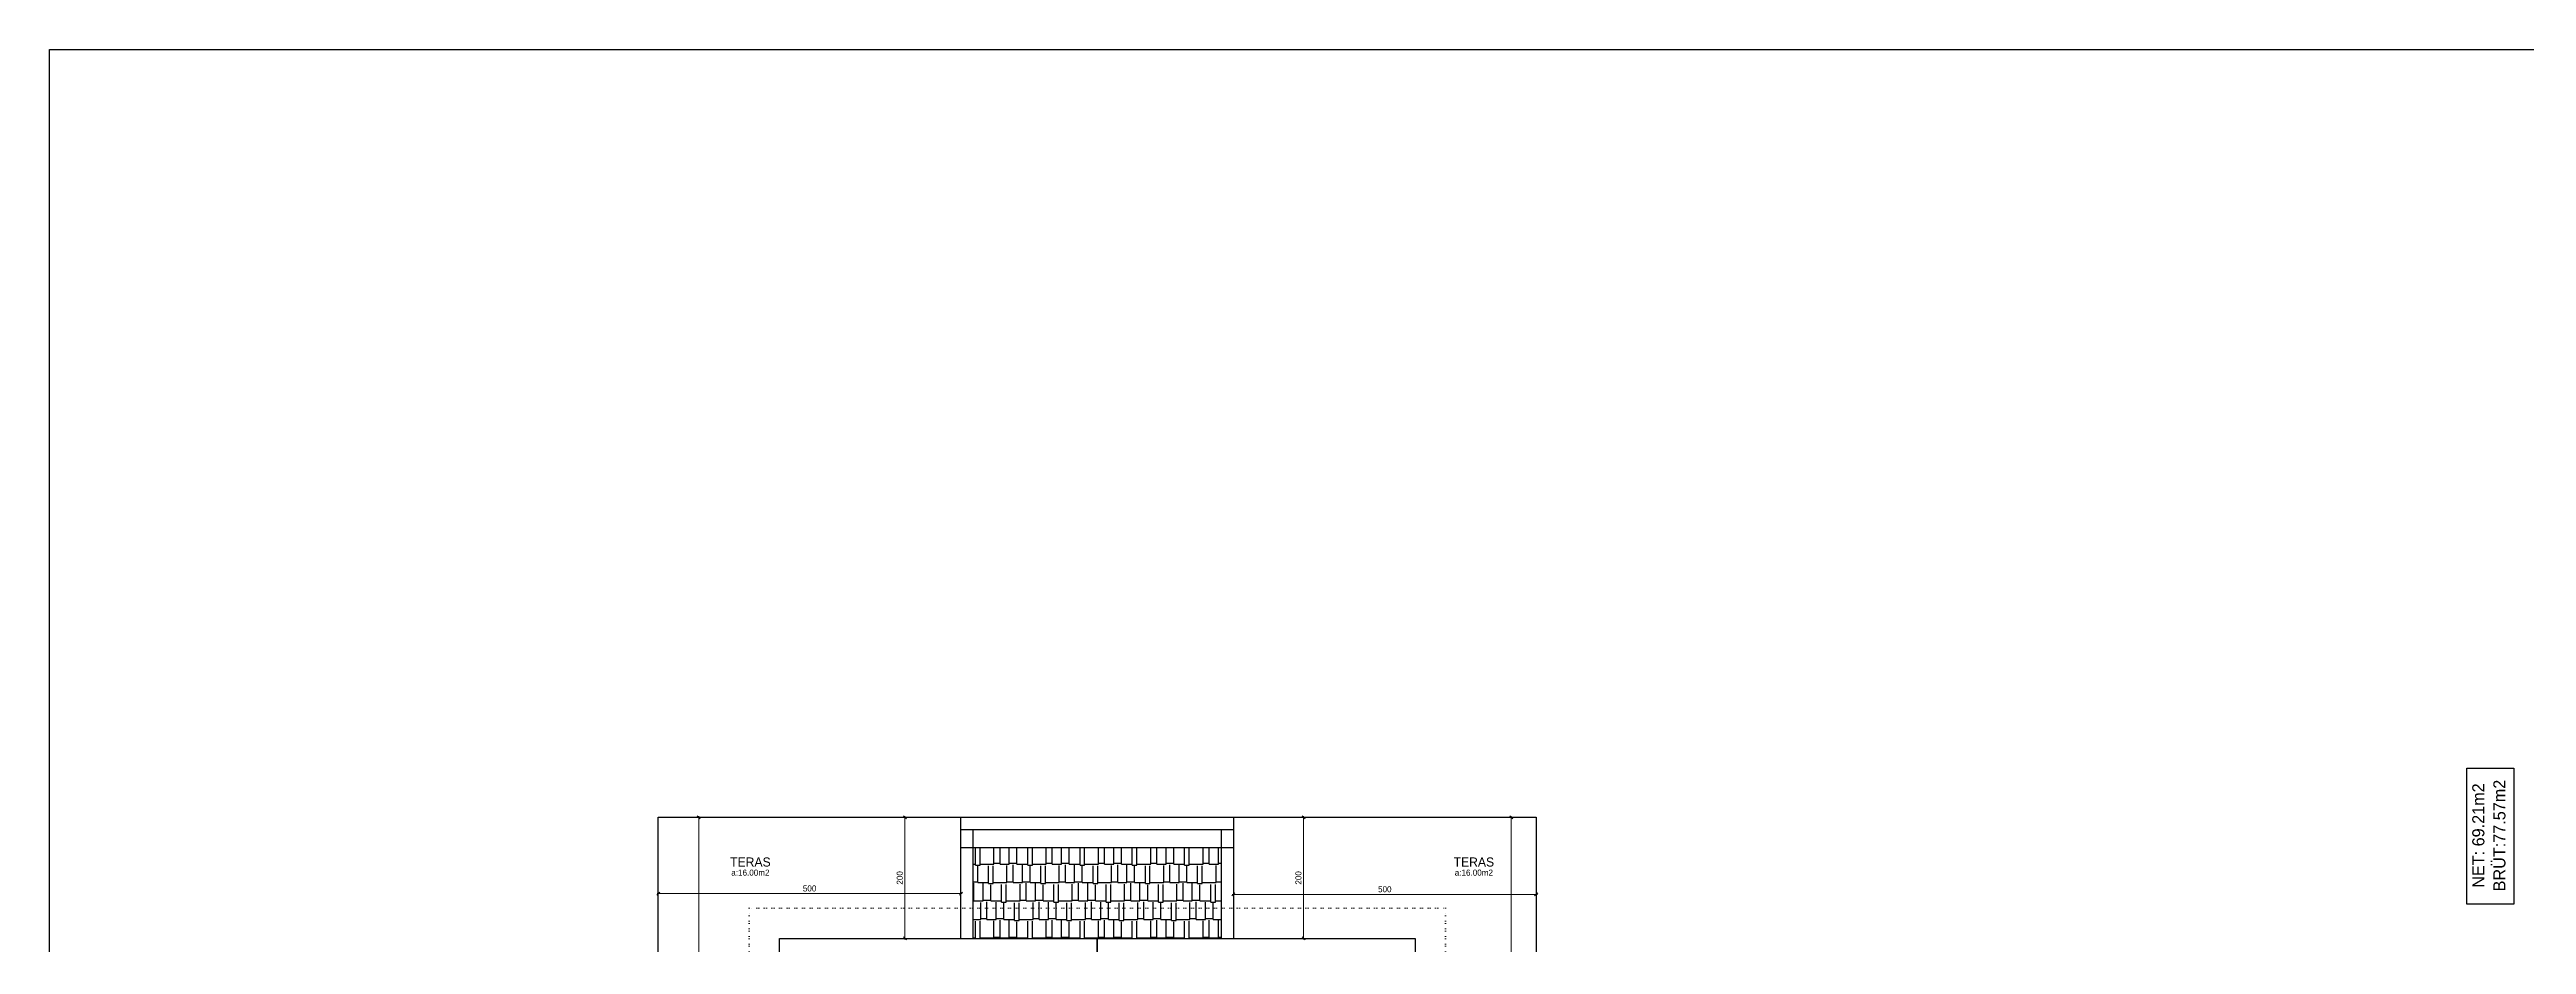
# Model space of a CAD drawing. Header units: centimetres. Extents: x 562865 to 1310255, y -148070 to 32737.
# Drawn here: x 587664 to 591755, y 6329 to 7807 of the extents above; entities that cross this region are included whole.
import ezdxf
from ezdxf.enums import TextEntityAlignment as Align

# ---------------------------------------------------------------- set-up
doc = ezdxf.new("R2010")
doc.units = ezdxf.units.CM
doc.header["$LTSCALE"] = 2.5
doc.linetypes.add('DOT', pattern=[0.25, 0, -0.25])
doc.layers.get('0').update_dxf_attribs({"color": 86})
for name, color, linetype, lineweight in [('ADAKENARI', 18, 'Continuous', 5), ('DUVAR', 4, 'Continuous', 30), ('GÖRÜNÜŞLER', 96, 'Continuous', 25), ('iç ölçü', 106, 'Continuous', 18), ('kolon', 1, 'Continuous', 53)]:
    doc.layers.add(name, color=color, linetype=linetype, lineweight=lineweight)
doc.layers.add('alan', color=7, linetype='Continuous')
doc.layers.add('mahal', color=7, linetype='Continuous')
doc.styles.add('PINAR', font='comic.ttf')
doc.dimstyles.new('TEMİZ ÖLÇÜ', dxfattribs={"dimtxt": 10, "dimasz": 5, "dimexe": 1.8, "dimexo": 0.625, "dimgap": 3, "dimtad": 1, "dimdec": 0, "dimrnd": 0.5, "dimzin": 1, "dimdsep": 46, "dimtxsty": 'PINAR', "dimblk": 'OBLIQUE', "dimcen": 0.9, "dimdle": 2, "dimclrd": 256, "dimclre": 256, "dimclrt": 7, "dimadec": 0, "dimazin": 0, "dimtfac": 1, "dimtdec": 0, "dimtofl": 0, "dimtmove": 2, "dimatfit": 2, "dimfxl": 10, "dimfxlon": 1, "dimlwd": -1, "dimlwe": -1, "dimarcsym": 0})

# ---------------------------------------------------------------- blocks, each defined once
blk = doc.blocks.new('_Oblique')
at = {"color": 0, "linetype": 'ByBlock', "lineweight": -2}
blk.add_line((-0.5, -0.5), (0.5, 0.5), dxfattribs=at)
blk = doc.blocks.new('*D579')
at = {"layer": 'Defpoints', "color": 0}
for p in [(588718.2, 6538.9), (588736.6, 6038.9), (588779.8, 6038.9)]:
    blk.add_point(p, dxfattribs=at)
at = {"layer": 'iç ölçü'}
for p, q in [((588731.6, 6538.9), (588738.4, 6538.9)), ((588736.6, 6540.9), (588736.6, 6036.9)), ((588741.6, 6038.9), (588734.8, 6038.9))]:
    blk.add_line(p, q, dxfattribs=at)
at = {"layer": 'iç ölçü', "linetype": 'ByBlock', "xscale": 5, "yscale": 5, "zscale": 5}
for p, rotation in [((588736.6, 6538.9), 90), ((588736.6, 6038.9), 270)]:
    blk.add_blockref('_Oblique', p, dxfattribs=dict(at, rotation=rotation))
at = {"layer": 'iç ölçü', "color": 7, "insert": (588728.1, 6288.9), "char_height": 10, "attachment_point": 5, "rotation": 90, "style": 'PINAR'}
blk.add_mtext('500', dxfattribs=at)
blk = doc.blocks.new('*D580')
at = {"layer": 'Defpoints', "color": 0}
for p in [(588669.8, 6503.6), (589169.8, 6503.6), (589169.8, 6413)]:
    blk.add_point(p, dxfattribs=at)
at = {"layer": 'iç ölçü'}
for p, q in [((588667.8, 6413), (589171.8, 6413)), ((588669.8, 6418), (588669.8, 6411.2)), ((589169.8, 6418), (589169.8, 6411.2))]:
    blk.add_line(p, q, dxfattribs=at)
at = {"layer": 'iç ölçü', "linetype": 'ByBlock', "xscale": 5, "yscale": 5, "zscale": 5, "rotation": 180}
blk.add_blockref('_Oblique', (588669.8, 6413), dxfattribs=at)
at = {"layer": 'iç ölçü', "linetype": 'ByBlock', "xscale": 5, "yscale": 5, "zscale": 5}
blk.add_blockref('_Oblique', (589169.8, 6413), dxfattribs=at)
at = {"layer": 'iç ölçü', "color": 7, "insert": (588919.8, 6421.4), "char_height": 10, "attachment_point": 5, "style": 'PINAR'}
blk.add_mtext('500', dxfattribs=at)
blk = doc.blocks.new('*D581')
at = {"layer": 'Defpoints', "color": 0}
for p in [(589032.3, 6538.9), (589077.1, 6538.9), (589032.3, 6338.9)]:
    blk.add_point(p, dxfattribs=at)
at = {"layer": 'iç ölçü'}
for p, q in [((589072.1, 6538.9), (589078.9, 6538.9)), ((589077.1, 6336.9), (589077.1, 6540.9)), ((589072.1, 6338.9), (589078.9, 6338.9))]:
    blk.add_line(p, q, dxfattribs=at)
at = {"layer": 'iç ölçü', "linetype": 'ByBlock', "xscale": 5, "yscale": 5, "zscale": 5}
for p, rotation in [((589077.1, 6538.9), 90), ((589077.1, 6338.9), 270)]:
    blk.add_blockref('_Oblique', p, dxfattribs=dict(at, rotation=rotation))
at = {"layer": 'iç ölçü', "color": 7, "insert": (589068.7, 6438.9), "char_height": 10, "attachment_point": 5, "rotation": 90, "style": 'PINAR'}
blk.add_mtext('200', dxfattribs=at)
blk = doc.blocks.new('*D584')
at = {"layer": 'Defpoints', "color": 0}
for p in [(589619.8, 6438.9), (590119.8, 6438.9), (590119.8, 6411.7)]:
    blk.add_point(p, dxfattribs=at)
at = {"layer": 'iç ölçü'}
for p, q in [((589617.8, 6411.7), (590121.8, 6411.7)), ((589619.8, 6416.7), (589619.8, 6409.9)), ((590119.8, 6416.7), (590119.8, 6409.9))]:
    blk.add_line(p, q, dxfattribs=at)
at = {"layer": 'iç ölçü', "linetype": 'ByBlock', "xscale": 5, "yscale": 5, "zscale": 5, "rotation": 180}
blk.add_blockref('_Oblique', (589619.8, 6411.7), dxfattribs=at)
at = {"layer": 'iç ölçü', "linetype": 'ByBlock', "xscale": 5, "yscale": 5, "zscale": 5}
blk.add_blockref('_Oblique', (590119.8, 6411.7), dxfattribs=at)
at = {"layer": 'iç ölçü', "color": 7, "insert": (589869.8, 6420.1), "char_height": 10, "attachment_point": 5, "style": 'PINAR'}
blk.add_mtext('500', dxfattribs=at)
blk = doc.blocks.new('*D585')
at = {"layer": 'Defpoints', "color": 0}
for p in [(589986.66, 6538.95), (589986.66, 6038.95), (590078.67, 6038.95)]:
    blk.add_point(p, dxfattribs=at)
at = {"layer": 'iç ölçü'}
for p, q in [((590073.67, 6538.95), (590080.47, 6538.95)), ((590078.67, 6540.95), (590078.67, 6036.95)), ((590073.67, 6038.95), (590080.47, 6038.95))]:
    blk.add_line(p, q, dxfattribs=at)
at = {"layer": 'iç ölçü', "linetype": 'ByBlock', "xscale": 5, "yscale": 5, "zscale": 5}
for p, rotation in [((590078.67, 6538.95), 90), ((590078.67, 6038.95), 270)]:
    blk.add_blockref('_Oblique', p, dxfattribs=dict(at, rotation=rotation))
at = {"layer": 'iç ölçü', "color": 7, "insert": (590070.196387, 6288.95), "char_height": 10, "attachment_point": 5, "rotation": 90, "style": 'PINAR'}
blk.add_mtext('500', dxfattribs=at)
blk = doc.blocks.new('*D586')
at = {"layer": 'Defpoints', "color": 0}
for p in [(589735.6, 6538.9), (589793.4, 6538.9), (589793.4, 6338.9)]:
    blk.add_point(p, dxfattribs=at)
at = {"layer": 'iç ölçü'}
for p, q in [((589740.6, 6538.9), (589733.8, 6538.9)), ((589735.6, 6336.9), (589735.6, 6540.9)), ((589740.6, 6338.9), (589733.8, 6338.9))]:
    blk.add_line(p, q, dxfattribs=at)
at = {"layer": 'iç ölçü', "linetype": 'ByBlock', "xscale": 5, "yscale": 5, "zscale": 5}
for p, rotation in [((589735.6, 6538.9), 90), ((589735.6, 6338.9), 270)]:
    blk.add_blockref('_Oblique', p, dxfattribs=dict(at, rotation=rotation))
at = {"layer": 'iç ölçü', "color": 7, "insert": (589727.2, 6438.9), "char_height": 10, "attachment_point": 5, "rotation": 90, "style": 'PINAR'}
blk.add_mtext('200', dxfattribs=at)

msp = doc.modelspace()

# ---------------------------------------------------------------- hatches: boundary and pattern name
at = {"layer": 'GÖRÜNÜŞLER'}
h = msp.add_hatch(dxfattribs=at)
h.set_pattern_fill('AR-RSHKE,_O', color=256, scale=0.1)
h.set_pattern_definition([(0, (0, 0), (64.77, 30.48), [15.24, -12.7, 17.78, -7.62, 22.86, -10.16]), (0, (15.24, 1.27), (64.77, 30.48), [12.7, -48.26, 10.16, -15.24]), (0, (45.72, -1.905), (64.77, 30.48), [7.62, -78.74]), (90, (0, 0), (-21.59, 30.48), [29.21, -92.71]), (90, (15.24, 0), (-21.59, 30.48), [28.575, -93.345]), (90, (27.94, 0), (-21.59, 30.48), [26.67, -95.25]), (90, (45.72, -1.905), (-21.59, 30.48), [29.21, -92.71]), (90, (53.34, -1.905), (-21.59, 30.48), [29.21, -92.71]), (90, (76.2, 0), (-21.59, 30.48), [27.94, -93.98])])
h.paths.add_polyline_path([(589599.8, 6388.9), (589599.8, 6488.9), (589189.8, 6488.9), (589189.8, 6388.9)])
h.paths.add_polyline_path([(589189.8, 6388.9), (589189.8, 6338.9), (589599.8, 6338.9), (589599.8, 6388.9)])

# ---------------------------------------------------------------- linework, layer by layer
at = {"layer": 'ADAKENARI', "color": 2, "linetype": 'DOT', "ltscale": 20}
for points in [[(589969.8, 6388.9), (588819.8, 6388.9), (588819.8, 4363.9), (589969.8, 4363.9)], [(588819.8, 6388.9), (589969.8, 6388.9), (589969.8, 4363.9), (588819.8, 4363.9)]]:
    msp.add_lwpolyline(points, close=True, dxfattribs=at)
at = {"layer": 'DUVAR'}
for p, q in [((588669.8, 4213.9), (588669.8, 6538.9)), ((588669.8, 6538.9), (590119.8, 6538.9)), ((589169.8, 6338.9), (589169.8, 6538.9)), ((589169.8, 6518.9), (589619.8, 6518.9)), ((589189.8, 6338.9), (589189.8, 6518.9)), ((589599.8, 6518.9), (589599.8, 6338.9)), ((589619.8, 6538.9), (589619.8, 6338.9)), ((590119.8, 6538.9), (590119.8, 4213.9)), ((589169.8, 6488.9), (589619.8, 6488.9))]:
    msp.add_line(p, q, dxfattribs=at)
for points in [[(587664.4, 7806.8), (596443.3, 7806.8), (596443.3, -7426.9), (587664.4, -7426.9)], [(589919.8, 4413.9), (588869.8, 4413.9), (588869.8, 6338.9), (589919.8, 6338.9)]]:
    msp.add_lwpolyline(points, close=True, dxfattribs=at)
at = {"layer": 'GÖRÜNÜŞLER', "lineweight": 30}
msp.add_lwpolyline([(591656.8, 6395.6), (591656.8, 6620.2), (591734.3, 6620.2), (591734.3, 6395.6)], close=True, dxfattribs=at)
at = {"layer": 'kolon', "color": 6, "lineweight": 140}
msp.add_line((589394.8, 5684), (589394.8, 6338.9), dxfattribs=at)

# ---------------------------------------------------------------- texts
at = {"layer": 'alan', "lineweight": 90, "style": 'PINAR'}
for s, p in [('NET: 69.21m2', (591685.9, 6508.8)), ('BRÜT:77.57m2', (591720.7, 6508.8))]:
    msp.add_text(s, height=20, rotation=90, dxfattribs=at).set_placement(p, align=Align.CENTER)
at = {"layer": 'alan', "style": 'PINAR'}
for p in [(588822, 6442.6), (590016.9, 6442.6)]:
    msp.add_text('a:16.00m2', height=10, dxfattribs=at).set_placement(p, align=Align.CENTER)
at = {"layer": 'mahal', "style": 'PINAR'}
for p in [(588822, 6457.6), (590016.9, 6457.6)]:
    msp.add_text('TERAS', height=15, dxfattribs=at).set_placement(p, align=Align.CENTER)

# ---------------------------------------------------------------- dimensions: what is measured, and where the dimension line sits
at = {"layer": 'iç ölçü'}
for base, p1, p2, picture, middle in [((588736.6, 6038.9), (588718.2, 6538.9), (588779.8, 6038.9), '*D579', (588728.1, 6288.9)), ((589077.1, 6538.9), (589032.3, 6338.9), (589032.3, 6538.9), '*D581', (589068.7, 6438.9)), ((589735.6, 6538.9), (589793.4, 6338.9), (589793.4, 6538.9), '*D586', (589727.2, 6438.9)), ((590078.7, 6038.9), (589986.7, 6538.9), (589986.7, 6038.9), '*D585', (590070.2, 6288.9))]:
    dim = msp.add_linear_dim(base=base, p1=p1, p2=p2, angle=90, dimstyle='TEMİZ ÖLÇÜ', override={"dimfxl": 5, "dimarcsym": 1}, dxfattribs=at)
    dim.commit()
    dim.dimension.update_dxf_attribs({"geometry": picture, "text_midpoint": middle})
for base, p1, p2, picture, middle in [((589169.8, 6413), (588669.8, 6503.6), (589169.8, 6503.6), '*D580', (588919.8, 6421.4)), ((590119.8, 6411.7), (589619.8, 6438.9), (590119.8, 6438.9), '*D584', (589869.8, 6420.1))]:
    dim = msp.add_linear_dim(base=base, p1=p1, p2=p2, dimstyle='TEMİZ ÖLÇÜ', override={"dimfxl": 5, "dimarcsym": 1}, dxfattribs=at)
    dim.commit()
    dim.dimension.update_dxf_attribs({"geometry": picture, "text_midpoint": middle})

doc.saveas('drawing.dxf')
